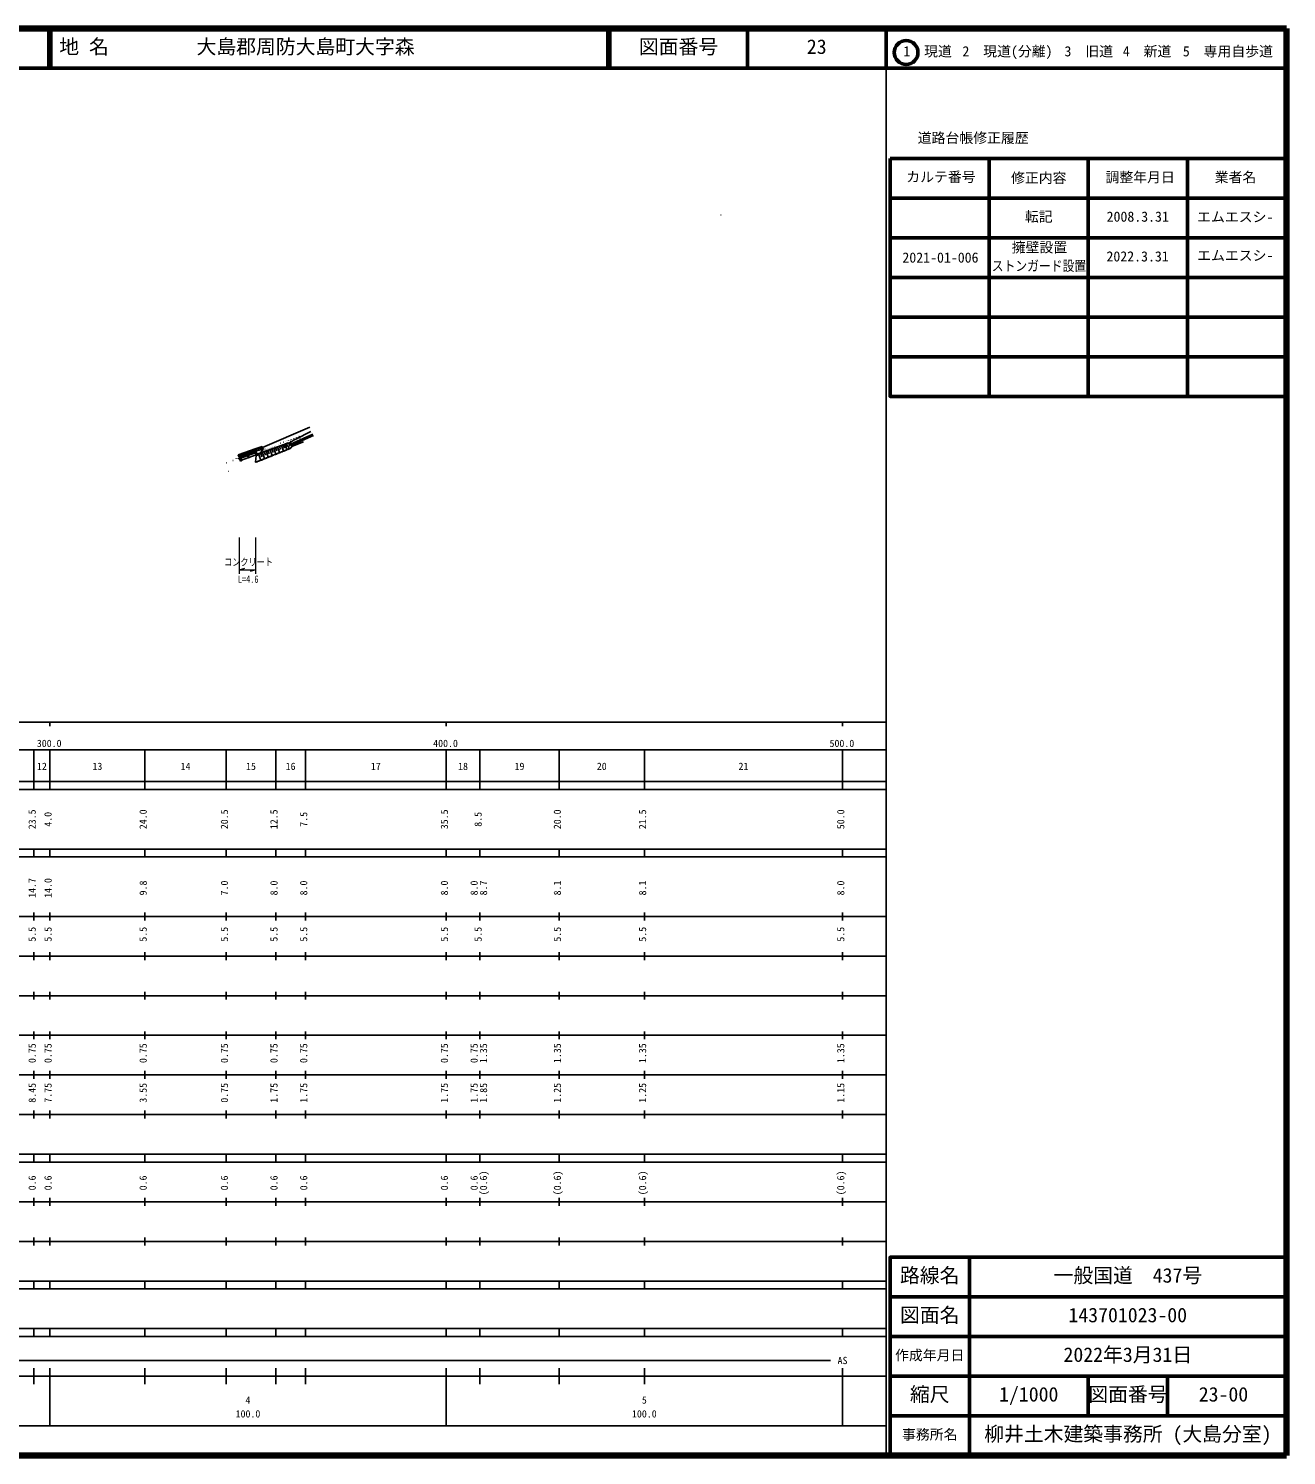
# Model space of a CAD drawing. Units: millimetres on the paper, with parts at other scales. Extents: x 40 to 680, y 20 to 380.
# Drawn here: x 362.6 to 680, y 20 to 380 of the extents above; entities that cross this region are included whole.
import ezdxf
from ezdxf.enums import TextEntityAlignment as Align

# ---------------------------------------------------------------- set-up
doc = ezdxf.new("R2010")
doc.units = ezdxf.units.MM
for name, color, linetype, lineweight in [('M-BGD', 7, 'Continuous', 25), ('M-BGD-HTXT', 7, 'Continuous', 13), ('M-BMK-HTXT', 7, 'Continuous', 13), ('M-BMK-OTRS', 5, 'Continuous', 25), ('M-STR-HTXT', 7, 'Continuous', 13), ('M-STR-STR3', 7, 'Continuous', 25), ('M-TTL', 2, 'Continuous', 140), ('M-TTL-BAND', 7, 'Continuous', 25), ('M-TTL-FRAM', 2, 'Continuous', 50), ('M-TTL-LINE', 7, 'Continuous', 50)]:
    doc.layers.add(name, color=color, linetype=linetype, lineweight=lineweight)
doc.layers.add('M-TTL-TXT', color=7, linetype='Continuous')
doc.styles.add('ＭＳ ゴシック', font='')
doc.styles.get('ＭＳ ゴシック').set_extended_font_data('MS Gothic')

msp = doc.modelspace()

# ---------------------------------------------------------------- linework, layer by layer
at = {"layer": 'M-BGD'}
for p, q in [((433.878, 278.361), (430.025, 276.432)), ((423.043, 273.622), (423.376, 272.694)), ((423.524, 273.795), (424.072, 272.267)), ((424.004, 273.968), (424.33, 273.062)), ((424.485, 274.14), (425.021, 272.648)), ((424.966, 274.313), (425.284, 273.429)), ((425.447, 274.486), (425.97, 273.03)), ((425.928, 274.659), (426.238, 273.796)), ((426.409, 274.831), (426.919, 273.411)), ((426.889, 275.004), (427.192, 274.163)), ((427.326, 275.158), (427.805, 273.768)), ((427.718, 275.293), (428.001, 274.471)), ((427.914, 275.361), (428.668, 275.589)), ((428.504, 275.2), (428.208, 274.116)), ((420.091, 272.261), (419.865, 270.633)), ((420.801, 270.944), (419.865, 270.633)), ((420.717, 272.469), (421.233, 271.119)), ((421.119, 272.931), (421.469, 271.958)), ((421.6, 273.104), (422.176, 271.5)), ((422.081, 273.277), (422.423, 272.326)), ((422.562, 273.449), (423.124, 271.884))]:
    msp.add_line(p, q, dxfattribs=at)
for points in [[(429.088, 274.543), (428.588, 274.083), (423.967, 272.225), (420.801, 270.944)], [(428.7, 275.146), (427.914, 275.361), (427.13, 275.091), (421.119, 272.931)], [(428.668, 275.589), (429.686, 276.264), (429.856, 276.348), (430.025, 276.432)]]:
    msp.add_lwpolyline(points, dxfattribs=at)
at = {"layer": 'M-BGD-HTXT'}
for centre in [(421.618, 273.616), (422.279, 273.866), (422.735, 273.66), (422.941, 274.116), (423.396, 273.911), (423.602, 274.367), (424.058, 274.161), (424.263, 274.617), (424.719, 274.411), (424.853, 274.289), (424.924, 274.867), (425.118, 274.389), (425.38, 274.662), (425.382, 274.489), (425.586, 275.118), (425.647, 274.589), (425.911, 274.689), (426.041, 274.912), (426.176, 274.789), (426.247, 275.368), (426.441, 274.889), (426.703, 275.162), (426.705, 274.989), (426.908, 275.618), (427.364, 275.413), (427.57, 275.869), (428.025, 275.663), (428.231, 276.119), (428.481, 275.458), (428.687, 275.913), (428.892, 276.369), (428.998, 274.756), (429.143, 275.708), (429.325, 274.892), (429.348, 276.164), (429.554, 276.62), (429.556, 274.796), (429.651, 275.028), (429.804, 275.958), (429.882, 274.932), (429.977, 275.164), (430.009, 276.414), (430.208, 275.068), (430.215, 276.87), (430.304, 275.299), (430.465, 276.208), (430.535, 275.204), (430.63, 275.435), (430.671, 276.664), (430.861, 275.34), (430.876, 277.12), (430.957, 275.571), (431.127, 276.459), (431.188, 275.476), (431.283, 275.707), (431.332, 276.915), (431.514, 275.612), (431.61, 275.843), (431.838, 275.965), (431.841, 275.747), (412.538, 270.457), (414.211, 271.029), (414.99, 271.482), (415.325, 271.596), (415.549, 271.486), (415.659, 271.711), (415.874, 271.661), (415.884, 271.601), (420.956, 273.365), (421.412, 273.16), (422.074, 273.41)]:
    msp.add_circle(centre, 0.0124, dxfattribs=at)
for centre, radius, start, end in [((423.266, 273.689), 0.0124, 102.08456, 117.44003), ((423.53, 273.789), 0.0124, 57.83887, 161.68573), ((423.795, 273.889), 0.0124, 33.7901, 185.7345), ((424.059, 273.989), 0.0124, 12.18124, 207.34329), ((424.324, 274.089), 0.0124, 349.34796, 230.17659), ((424.588, 274.189), 0.0124, 318.04474, 261.47919), ((426.97, 275.089), 0.0124, 172.38321, 44.72843), ((427.291, 273.716), 0.239, 238.77203, 345.03226), ((427.234, 275.189), 0.0124, 229.14279, 250.51331), ((427.646, 273.859), 0.239, 238.77203, 345.03226), ((427.646, 276.101), 0.0124, 71.85031, 144.87573), ((428.002, 274.002), 0.239, 238.77203, 345.03226), ((428.357, 274.144), 0.239, 238.77203, 345.03226), ((428.627, 274.291), 0.212, 259.49287, 5.75311), ((428.757, 275.16), 0.0124, 71.05011, 154.1369), ((428.877, 274.521), 0.212, 259.49287, 5.75311), ((428.937, 275.252), 0.0124, 351.31796, 233.86897), ((428.966, 274.769), 0.0124, 60.01144, 354.21877), ((429.229, 274.661), 0.0124, 344.8504, 238.38747), ((431.485, 276.342), 0.0124, 191.41855, 38.49723), ((415.694, 271.749), 0.0124, 345.64008, 222.16951), ((419.982, 270.802), 0.205, 235.27534, 341.53558), ((420.294, 270.906), 0.205, 235.27534, 341.53558), ((420.606, 271.009), 0.205, 235.27534, 341.53558), ((420.767, 273.501), 0.0124, 29.02881, 215.90866), ((420.923, 271.147), 0.237, 238.89043, 345.15065), ((421.275, 271.29), 0.237, 238.89043, 345.15065), ((421.627, 271.432), 0.237, 238.89043, 345.15065), ((421.979, 271.574), 0.237, 238.89043, 345.15065), ((422.331, 271.716), 0.237, 238.89043, 345.15065), ((422.683, 271.859), 0.237, 238.89043, 345.15065), ((423.034, 272.001), 0.237, 238.89043, 345.15065), ((423.386, 272.143), 0.237, 238.89043, 345.15065), ((423.738, 272.286), 0.237, 238.89043, 345.15065), ((424.091, 272.43), 0.239, 238.77203, 345.03226), ((424.447, 272.572), 0.239, 238.77203, 345.03226), ((424.802, 272.715), 0.239, 238.77203, 345.03226), ((425.158, 272.858), 0.239, 238.77203, 345.03226), ((425.513, 273.001), 0.239, 238.77203, 345.03226), ((425.869, 273.144), 0.239, 238.77203, 345.03226), ((426.224, 273.287), 0.239, 238.77203, 345.03226), ((426.58, 273.43), 0.239, 238.77203, 345.03226), ((426.935, 273.573), 0.239, 238.77203, 345.03226), ((412.899, 268.422), 0.252, 327.83968, 341.33186)]:
    msp.add_arc(centre, radius, start, end, dxfattribs=at)
at = {"layer": 'M-BMK-HTXT'}
for radius in [0.0313, 0.025, 0.0188, 0.0125, 0.0063]:
    msp.add_circle((537.297, 332.937), radius, dxfattribs=at)
at = {"layer": 'M-BMK-OTRS'}
msp.add_line((421.649, 274.327), (433.61, 279.389), dxfattribs=at)
for centre in [(415.953, 272.159), (417.805, 272.822), (419.657, 273.484)]:
    msp.add_circle(centre, 0.0571, dxfattribs=at)
at = {"layer": 'M-STR-HTXT'}
for p, q in [((415.738, 251.579), (415.738, 242.432)), ((420.007, 242.432), (420.007, 251.579)), ((415.738, 243.432), (417.238, 243.852)), ((415.738, 243.432), (420.007, 243.432)), ((420.007, 243.432), (418.507, 243.012))]:
    msp.add_line(p, q, dxfattribs=at)
at = {"layer": 'M-STR-STR3'}
for p, q in [((434.373, 277.681), (428.7, 275.146)), ((434.542, 277.288), (428.835, 274.823)), ((415.536, 272.435), (419.804, 273.962)), ((415.603, 272.246), (419.872, 273.774)), ((415.603, 272.246), (419.872, 273.774)), ((421.582, 274.515), (419.804, 273.962)), ((419.804, 273.962), (420.007, 273.397)), ((421.649, 274.327), (419.872, 273.774)), ((421.11, 272.907), (421.784, 273.95)), ((428.835, 274.823), (428.7, 275.146)), ((429.088, 274.543), (428.835, 274.823)), ((431.991, 275.747), (429.088, 274.543)), ((415.738, 271.87), (415.536, 272.435)), ((415.738, 271.87), (420.007, 273.397)), ((415.872, 271.493), (415.738, 271.87)), ((415.845, 271.568), (420.114, 273.096)), ((415.872, 271.493), (420.141, 273.021)), ((416.115, 270.815), (415.872, 271.493)), ((419.657, 273.484), (415.953, 272.159)), ((416.115, 270.815), (416.397, 270.916)), ((416.155, 271.594), (416.128, 271.669)), ((416.397, 270.916), (416.155, 271.594)), ((416.337, 271.086), (416.155, 271.594)), ((416.337, 271.086), (418.199, 271.752)), ((417.8, 272.151), (418.234, 272.306)), ((418.234, 272.274), (417.82, 272.126)), ((417.839, 272.101), (418.235, 272.243)), ((418.217, 272.204), (417.878, 272.083)), ((417.916, 272.065), (418.199, 272.166)), ((418.162, 272.121), (417.973, 272.054)), ((418.096, 271.74), (418.269, 271.803)), ((418.256, 271.815), (418.098, 271.758)), ((418.104, 271.777), (418.239, 271.826)), ((418.219, 271.836), (418.114, 271.798)), ((418.132, 271.817), (418.192, 271.839)), ((420.035, 272.426), (418.199, 271.752)), ((419.859, 272.919), (419.832, 272.995)), ((420.095, 272.26), (419.859, 272.919)), ((420.377, 272.361), (420.007, 273.397)), ((420.095, 272.26), (420.377, 272.361)), ((420.276, 272.644), (421.119, 272.931)), ((420.377, 272.361), (420.854, 272.512)), ((420.854, 272.512), (421.11, 272.907))]:
    msp.add_line(p, q, dxfattribs=at)
for points in [[(420.007, 273.397), (421.784, 273.95), (421.582, 274.515)], [(430.517, 275.523), (430.52, 275.478), (430.513, 275.436), (430.496, 275.384), (430.467, 275.347), (430.431, 275.318), (430.378, 275.296), (430.332, 275.291), (430.285, 275.296), (430.236, 275.32), (430.201, 275.345), (430.171, 275.379)]]:
    msp.add_lwpolyline(points, dxfattribs=at)
for points in [[(416.155, 271.594), (419.859, 272.919), (420.035, 272.426), (416.337, 271.086)], [(418.242, 272.341), (418.244, 272.278), (418.232, 272.221), (418.202, 272.157), (418.165, 272.112), (418.115, 272.073), (418.04, 272.046), (417.977, 272.044), (417.92, 272.056), (417.856, 272.086), (417.811, 272.123), (417.771, 272.173)], [(418.094, 271.723), (418.093, 271.748), (418.098, 271.771), (418.11, 271.796), (418.125, 271.814), (418.144, 271.83), (418.175, 271.841), (418.2, 271.842), (418.223, 271.837), (418.248, 271.825), (418.266, 271.811), (418.282, 271.791)]]:
    msp.add_lwpolyline(points, close=True, dxfattribs=at)
at = {"layer": 'M-TTL'}
for p, q in [((680, 380), (40, 380)), ((680, 20), (680, 380)), ((40, 20), (680, 20))]:
    msp.add_line(p, q, dxfattribs=at)
at = {"layer": 'M-TTL-BAND'}
for p, q in [((579, 20), (579, 370)), ((40, 205), (579, 205)), ((368, 205), (368, 204)), ((468, 205), (468, 204)), ((568, 205), (568, 204)), ((68, 198), (579, 198)), ((364, 188), (364, 198)), ((368, 188), (368, 198)), ((392, 188), (392, 198)), ((412.5, 188), (412.5, 198)), ((425, 188), (425, 198)), ((432.5, 188), (432.5, 198)), ((468, 188), (468, 198)), ((476.5, 188), (476.5, 198)), ((496.5, 188), (496.5, 198)), ((518, 188), (518, 198)), ((568, 188), (568, 198)), ((40, 190), (579, 190)), ((40, 188), (579, 188)), ((40, 173), (579, 173)), ((364, 171), (364, 173)), ((368, 171), (368, 173)), ((392, 171), (392, 173)), ((412.5, 171), (412.5, 173)), ((425, 171), (425, 173)), ((432.5, 171), (432.5, 173)), ((468, 171), (468, 173)), ((476.5, 171), (476.5, 173)), ((496.5, 171), (496.5, 173)), ((518, 171), (518, 173)), ((568, 171), (568, 173)), ((40, 171), (579, 171)), ((40, 156), (579, 156)), ((364, 155), (364, 157)), ((368, 155), (368, 157)), ((392, 155), (392, 157)), ((412.5, 155), (412.5, 157)), ((425, 155), (425, 157)), ((432.5, 155), (432.5, 157)), ((468, 155), (468, 157)), ((476.5, 155), (476.5, 157)), ((496.5, 155), (496.5, 157)), ((518, 155), (518, 157)), ((568, 155), (568, 157)), ((46, 146), (579, 146)), ((364, 145), (364, 147)), ((368, 145), (368, 147)), ((392, 145), (392, 147)), ((412.5, 145), (412.5, 147)), ((425, 145), (425, 147)), ((432.5, 145), (432.5, 147)), ((468, 145), (468, 147)), ((476.5, 145), (476.5, 147)), ((496.5, 145), (496.5, 147)), ((518, 145), (518, 147)), ((568, 145), (568, 147)), ((364, 135), (364, 137)), ((368, 135), (368, 137)), ((392, 135), (392, 137)), ((412.5, 135), (412.5, 137)), ((425, 135), (425, 137)), ((432.5, 135), (432.5, 137)), ((468, 135), (468, 137)), ((476.5, 135), (476.5, 137)), ((496.5, 135), (496.5, 137)), ((518, 135), (518, 137)), ((568, 135), (568, 137)), ((52, 136), (579, 136)), ((46, 126), (579, 126)), ((364, 125), (364, 127)), ((368, 125), (368, 127)), ((392, 125), (392, 127)), ((412.5, 125), (412.5, 127)), ((425, 125), (425, 127)), ((432.5, 125), (432.5, 127)), ((468, 125), (468, 127)), ((476.5, 125), (476.5, 127)), ((496.5, 125), (496.5, 127)), ((518, 125), (518, 127)), ((568, 125), (568, 127)), ((52, 116), (579, 116)), ((364, 115), (364, 117)), ((368, 115), (368, 117)), ((392, 115), (392, 117)), ((412.5, 115), (412.5, 117)), ((425, 115), (425, 117)), ((432.5, 115), (432.5, 117)), ((468, 115), (468, 117)), ((476.5, 115), (476.5, 117)), ((496.5, 115), (496.5, 117)), ((518, 115), (518, 117)), ((568, 115), (568, 117)), ((46, 106), (579, 106)), ((364, 105), (364, 107)), ((368, 105), (368, 107)), ((392, 105), (392, 107)), ((412.5, 105), (412.5, 107)), ((425, 105), (425, 107)), ((432.5, 105), (432.5, 107)), ((468, 105), (468, 107)), ((476.5, 105), (476.5, 107)), ((496.5, 105), (496.5, 107)), ((518, 105), (518, 107)), ((568, 105), (568, 107)), ((40, 96), (579, 96)), ((40, 94), (579, 94)), ((364, 94), (364, 96)), ((368, 94), (368, 96)), ((392, 94), (392, 96)), ((412.5, 94), (412.5, 96)), ((425, 94), (425, 96)), ((432.5, 94), (432.5, 96)), ((468, 94), (468, 96)), ((476.5, 94), (476.5, 96)), ((496.5, 94), (496.5, 96)), ((518, 94), (518, 96)), ((568, 94), (568, 96)), ((49, 84), (579, 84)), ((364, 83), (364, 85)), ((368, 83), (368, 85)), ((392, 83), (392, 85)), ((412.5, 83), (412.5, 85)), ((425, 83), (425, 85)), ((432.5, 83), (432.5, 85)), ((468, 83), (468, 85)), ((476.5, 83), (476.5, 85)), ((496.5, 83), (496.5, 85)), ((518, 83), (518, 85)), ((568, 83), (568, 85)), ((40, 74), (579, 74)), ((364, 73), (364, 75)), ((368, 73), (368, 75)), ((392, 73), (392, 75)), ((412.5, 73), (412.5, 75)), ((425, 73), (425, 75)), ((432.5, 73), (432.5, 75)), ((468, 73), (468, 75)), ((476.5, 73), (476.5, 75)), ((496.5, 73), (496.5, 75)), ((518, 73), (518, 75)), ((568, 73), (568, 75)), ((40, 64), (579, 64)), ((40, 62), (579, 62)), ((364, 62), (364, 64)), ((368, 62), (368, 64)), ((392, 62), (392, 64)), ((412.5, 62), (412.5, 64)), ((425, 62), (425, 64)), ((432.5, 62), (432.5, 64)), ((468, 62), (468, 64)), ((476.5, 62), (476.5, 64)), ((496.5, 62), (496.5, 64)), ((518, 62), (518, 64)), ((568, 62), (568, 64)), ((40, 52), (579, 52)), ((364, 50), (364, 52)), ((368, 50), (368, 52)), ((392, 50), (392, 52)), ((412.5, 50), (412.5, 52)), ((425, 50), (425, 52)), ((432.5, 50), (432.5, 52)), ((468, 50), (468, 52)), ((476.5, 50), (476.5, 52)), ((496.5, 50), (496.5, 52)), ((518, 50), (518, 52)), ((568, 50), (568, 52)), ((40, 50), (579, 50)), ((71, 44), (565, 44)), ((40, 40), (579, 40)), ((364, 38), (364, 42)), ((368, 27.5), (368, 42)), ((392, 38), (392, 42)), ((412.5, 38), (412.5, 42)), ((425, 38), (425, 42)), ((432.5, 38), (432.5, 42)), ((468, 27.5), (468, 42)), ((476.5, 38), (476.5, 42)), ((496.5, 38), (496.5, 42)), ((518, 38), (518, 42)), ((568, 27.5), (568, 42)), ((68, 27.5), (579, 27.5))]:
    msp.add_line(p, q, dxfattribs=at)
at = {"layer": 'M-TTL-FRAM'}
msp.add_line((580, 347.197), (680, 347.197), dxfattribs=at)
for points in [[(580, 347.197), (580, 287.197), (680, 287.197)], [(680, 70), (580, 70), (580, 20)]]:
    msp.add_lwpolyline(points, dxfattribs=at)
at = {"layer": 'M-TTL-LINE'}
for p, q in [((367.75, 380), (367.75, 370)), ((368.25, 380), (368.25, 370)), ((508.747, 380), (508.747, 370)), ((509.247, 380), (509.247, 370)), ((543.996, 380), (543.996, 370)), ((579, 380), (579, 370)), ((40, 370), (680, 370)), ((605, 347.197), (605, 287.197)), ((630, 347.197), (630, 287.197)), ((655, 347.197), (655, 287.197)), ((580, 337.197), (680, 337.197)), ((580, 327.197), (680, 327.197)), ((580, 317.197), (680, 317.197)), ((580, 307.197), (680, 307.197)), ((580, 297.197), (680, 297.197)), ((600, 70), (600, 20)), ((680, 60), (580, 60)), ((680, 50), (580, 50)), ((680, 40), (580, 40)), ((630, 40), (630, 30)), ((650, 40), (650, 30)), ((680, 30), (580, 30))]:
    msp.add_line(p, q, dxfattribs=at)
msp.add_circle((584.031, 373.958), 3, dxfattribs=at)

# ---------------------------------------------------------------- texts
at = {"layer": 'M-STR-HTXT', "style": 'ＭＳ ゴシック', "width": 0.8}
for s, p in [('コンクリート', (411.972, 243.932)), ('L=4.6', (415.422, 239.619))]:
    msp.add_text(s, height=1.833, dxfattribs=at).set_placement(p, align=Align.BOTTOM_LEFT)
at = {"layer": 'M-TTL-BAND', "style": 'ＭＳ ゴシック'}
for s, p in [('300.0', (364.719, 198.195)), ('400.0', (464.719, 198.195)), ('500.0', (564.719, 198.195)), ('12', (364.75, 192.405)), ('13', (378.75, 192.405)), ('14', (401, 192.405)), ('15', (417.5, 192.405)), ('16', (427.5, 192.405)), ('17', (449, 192.405)), ('18', (471, 192.405)), ('19', (485.25, 192.405)), ('20', (506, 192.405)), ('21', (541.75, 192.405)), ('AS', (566.75, 42.5)), ('4', (417.375, 32.523)), ('5', (517.375, 32.523)), ('100.0', (414.875, 29.033)), ('100.0', (514.875, 29.033))]:
    msp.add_text(s, height=1.833, dxfattribs=at).set_placement(p, align=Align.BOTTOM_LEFT)
for s, p in [('23.5', (365, 178)), ('4.0', (369, 178.625)), ('24.0', (393, 178)), ('20.5', (413.5, 178)), ('12.5', (426, 178)), ('7.5', (433.5, 178.625)), ('35.5', (469, 178)), ('8.5', (477.5, 178.625)), ('20.0', (497.5, 178)), ('21.5', (519, 178)), ('50.0', (569, 178)), ('14.7', (365, 160.674)), ('14.0', (369, 160.674)), ('9.8', (393, 161.299)), ('7.0', (413.5, 161.299)), ('8.0', (426, 161.299)), ('8.0', (433.5, 161.299)), ('8.0', (469, 161.299)), ('8.0', (476.5, 161.299)), ('8.7', (478.87, 161.299)), ('8.1', (497.5, 161.299)), ('8.1', (519, 161.299)), ('8.0', (569, 161.299)), ('5.5', (365, 149.625)), ('5.5', (369, 149.625)), ('5.5', (393, 149.625)), ('5.5', (413.5, 149.625)), ('5.5', (426, 149.625)), ('5.5', (433.5, 149.625)), ('5.5', (469, 149.625)), ('5.5', (477.5, 149.625)), ('5.5', (497.5, 149.625)), ('5.5', (519, 149.625)), ('5.5', (569, 149.625)), ('0.75', (365, 119)), ('0.75', (369, 119)), ('0.75', (393, 119)), ('0.75', (413.5, 119)), ('0.75', (426, 119)), ('0.75', (433.5, 119)), ('0.75', (469, 119)), ('0.75', (476.5, 119)), ('1.35', (478.87, 119)), ('1.35', (497.5, 119)), ('1.35', (519, 119)), ('1.35', (569, 119)), ('8.45', (365, 109)), ('7.75', (369, 109)), ('3.55', (393, 109)), ('0.75', (413.5, 109)), ('1.75', (426, 109)), ('1.75', (433.5, 109)), ('1.75', (469, 109)), ('1.75', (476.5, 109)), ('1.85', (478.87, 109)), ('1.25', (497.5, 109)), ('1.25', (519, 109)), ('1.15', (569, 109)), ('0.6', (365, 86.889)), ('0.6', (369, 86.889)), ('0.6', (393, 86.889)), ('0.6', (413.5, 86.889)), ('0.6', (426, 86.889)), ('0.6', (433.5, 86.889)), ('0.6', (469, 86.889)), ('0.6', (476.5, 86.889)), ('(0.6)', (478.87, 85.639)), ('(0.6)', (497.5, 85.639)), ('(0.6)', (519, 85.639)), ('(0.6)', (569, 85.639))]:
    msp.add_text(s, height=1.833, rotation=90, dxfattribs=at).set_placement(p, align=Align.BOTTOM_LEFT)
at = {"layer": 'M-TTL-TXT', "style": 'ＭＳ ゴシック'}
for s, height, p in [('地 名', 3.666, (370.38, 372.5)), ('大島郡周防大島町大字森', 3.666, (405.024, 372.5)), ('図面番号', 3.666, (516.621, 372.5)), ('23', 3.666, (558.996, 372.5)), ('1\u3000現道', 2.566, (583.323, 372.208)), ('2\u3000現道(分離)', 2.566, (598.244, 372.208)), ('3\u3000旧道', 2.566, (623.996, 372.208)), ('4\u3000新道', 2.566, (638.699, 372.208)), ('5\u3000専用自歩道', 2.566, (653.853, 372.208)), ('道路台帳修正履歴', 2.566, (586.968, 350.363)), ('カルテ番号', 2.566, (584.089, 340.527)), ('修正内容', 2.566, (610.509, 340.273)), ('調整年月日', 2.566, (634.339, 340.447)), ('業者名', 2.566, (661.884, 340.447)), ('転記', 2.566, (614, 330.495)), ('2008.3.31', 2.566, (634.625, 330.495)), ('エムエスシ-', 2.566, (657.452, 330.439)), ('擁壁設置', 2.566, (610.675, 322.748)), ('エムエスシ-', 2.566, (657.465, 320.692)), ('2021-01-006', 2.566, (583.104, 320.174)), ('2022.3.31', 2.566, (634.589, 320.464)), ('路線名', 3.666, (582.5, 62.5)), ('路線名', 3.666, (582.5, 62.5)), ('一般国道\u3000437号', 3.666, (621.25, 62.5)), ('図面名', 3.666, (582.5, 52.5)), ('図面名', 3.666, (582.5, 52.5)), ('143701023-00', 3.666, (625, 52.5)), ('作成年月日', 2.566, (581.25, 43.25)), ('作成年月日', 2.566, (581.25, 43.25)), ('2022年3月31日', 3.666, (623.75, 42.5)), ('縮尺', 3.666, (585, 32.5)), ('縮尺', 3.666, (585, 32.5)), ('1/1000', 3.666, (607.5, 32.5)), ('図面番号', 3.666, (630, 32.5)), ('図面番号', 3.666, (630, 32.5)), ('23-00', 3.666, (657.875, 32.5)), ('事務所名', 2.566, (583, 23.25)), ('事務所名', 2.566, (583, 23.25)), ('柳井土木建築事務所 (大島分室)', 3.666, (603.75, 22.5))]:
    msp.add_text(s, height=height, dxfattribs=at).set_placement(p, align=Align.BOTTOM_LEFT)
at = {"layer": 'M-TTL-TXT', "style": 'ＭＳ ゴシック', "width": 0.85}
msp.add_text('ストンガード設置', height=2.566, dxfattribs=at).set_placement((605.65, 318.08), align=Align.BOTTOM_LEFT)

doc.saveas('drawing.dxf')
